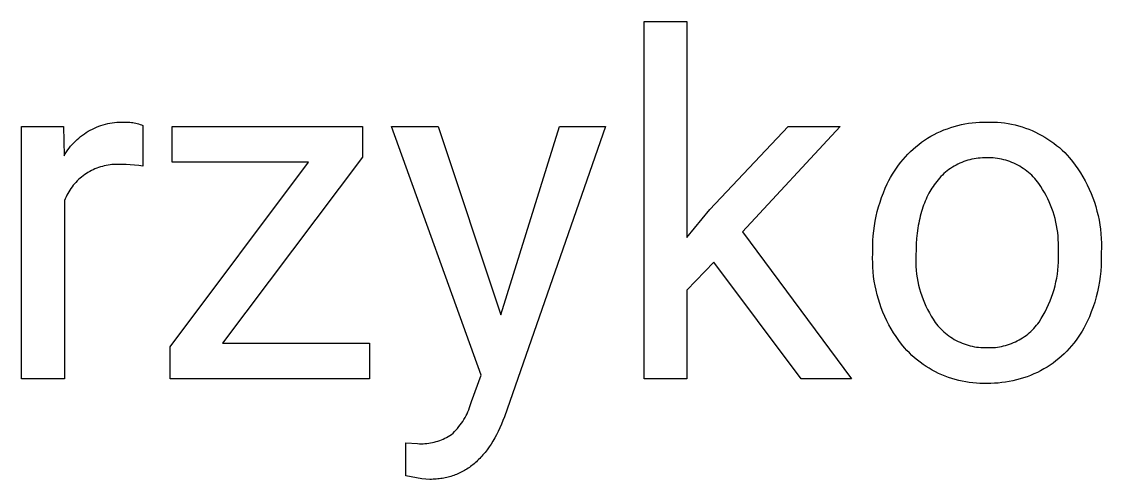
# Model space of a CAD drawing. Header units: millimetres. Extents: x 1422 to 6060, y -58 to 3182.
# Drawn here: x 4541.1 to 4640.9, y 136.9 to 179.1 of the extents above; entities that cross this region are included whole.
import ezdxf

# ---------------------------------------------------------------- set-up
doc = ezdxf.new("R2010")
doc.units = ezdxf.units.MM
doc.header["$MEASUREMENT"] = 0
doc.layers.add('Domyślny', color=7, linetype='Continuous', true_color=0x000000)

msp = doc.modelspace()

# ---------------------------------------------------------------- linework, layer by layer
at = {"layer": 'Domyślny'}
for p, q in [((4598.658, 146.155), (4598.658, 179.138)), ((4598.658, 179.138), (4602.623, 179.138)), ((4602.623, 179.138), (4602.623, 159.222)), ((4548.863, 169.669), (4549.072, 169.719)), ((4549.072, 169.719), (4549.283, 169.761)), ((4549.283, 169.761), (4549.495, 169.797)), ((4549.495, 169.797), (4549.708, 169.825)), ((4549.708, 169.825), (4549.923, 169.845)), ((4549.923, 169.845), (4550.137, 169.858)), ((4550.137, 169.858), (4550.352, 169.864)), ((4550.352, 169.864), (4550.567, 169.862)), ((4550.567, 169.862), (4550.706, 169.867)), ((4550.706, 169.867), (4550.844, 169.867)), ((4550.844, 169.867), (4550.983, 169.862)), ((4550.983, 169.862), (4551.121, 169.853)), ((4551.121, 169.853), (4551.259, 169.839)), ((4551.259, 169.839), (4551.396, 169.82)), ((4551.396, 169.82), (4551.532, 169.796)), ((4551.532, 169.796), (4551.668, 169.767)), ((4551.668, 169.767), (4551.802, 169.734)), ((4551.802, 169.734), (4551.935, 169.696)), ((4551.935, 169.696), (4552.067, 169.654)), ((4627.984, 169.629), (4628.315, 169.695)), ((4628.315, 169.695), (4628.647, 169.751)), ((4628.647, 169.751), (4628.981, 169.795)), ((4628.981, 169.795), (4629.317, 169.829)), ((4629.317, 169.829), (4629.653, 169.851)), ((4629.653, 169.851), (4629.99, 169.862)), ((4629.99, 169.862), (4630.327, 169.862)), ((4630.327, 169.862), (4630.658, 169.868)), ((4630.658, 169.868), (4630.99, 169.863)), ((4630.99, 169.863), (4631.321, 169.846)), ((4631.321, 169.846), (4631.651, 169.819)), ((4631.651, 169.819), (4631.98, 169.78)), ((4631.98, 169.78), (4632.308, 169.73)), ((4632.308, 169.73), (4632.633, 169.669)), ((4541.114, 146.155), (4541.114, 169.449)), ((4541.114, 169.449), (4544.972, 169.449)), ((4544.972, 169.449), (4545.037, 166.744)), ((4546.739, 168.659), (4546.914, 168.784)), ((4546.914, 168.784), (4547.094, 168.902)), ((4547.094, 168.902), (4547.277, 169.014)), ((4547.277, 169.014), (4547.465, 169.12)), ((4547.465, 169.12), (4547.656, 169.219)), ((4547.656, 169.219), (4547.85, 169.311)), ((4547.85, 169.311), (4548.047, 169.397)), ((4548.047, 169.397), (4548.247, 169.476)), ((4548.247, 169.476), (4548.45, 169.547)), ((4548.45, 169.547), (4548.656, 169.612)), ((4548.656, 169.612), (4548.863, 169.669)), ((4552.067, 169.654), (4552.197, 169.607)), ((4552.197, 169.607), (4552.326, 169.556)), ((4552.326, 169.556), (4552.326, 165.793)), ((4555.041, 166.151), (4555.041, 169.449)), ((4555.041, 169.449), (4572.622, 169.449)), ((4572.622, 169.449), (4572.622, 166.624)), ((4583.583, 146.506), (4575.305, 169.449)), ((4575.305, 169.449), (4579.637, 169.449)), ((4579.637, 169.449), (4585.426, 152.059)), ((4585.426, 152.059), (4590.83, 169.449)), ((4595.076, 169.449), (4585.748, 142.666)), ((4590.83, 169.449), (4595.076, 169.449)), ((4604.745, 161.783), (4611.97, 169.449)), ((4616.795, 169.449), (4607.767, 159.718)), ((4611.97, 169.449), (4616.795, 169.449)), ((4625.161, 168.549), (4625.457, 168.71)), ((4625.457, 168.71), (4625.758, 168.861)), ((4625.758, 168.861), (4626.065, 169.002)), ((4626.065, 169.002), (4626.375, 169.133)), ((4626.375, 169.133), (4626.69, 169.254)), ((4626.69, 169.254), (4627.009, 169.363)), ((4627.009, 169.363), (4627.331, 169.463)), ((4627.331, 169.463), (4627.656, 169.551)), ((4627.656, 169.551), (4627.984, 169.629)), ((4632.633, 169.669), (4632.957, 169.598)), ((4632.957, 169.598), (4633.278, 169.515)), ((4633.278, 169.515), (4633.596, 169.421)), ((4633.596, 169.421), (4633.91, 169.317)), ((4633.91, 169.317), (4634.221, 169.202)), ((4634.221, 169.202), (4634.528, 169.076)), ((4634.528, 169.076), (4634.83, 168.94)), ((4634.83, 168.94), (4635.127, 168.794)), ((4635.127, 168.794), (4635.42, 168.638)), ((4545.647, 167.627), (4545.787, 167.791)), ((4545.787, 167.791), (4545.933, 167.949)), ((4545.933, 167.949), (4546.084, 168.102)), ((4546.084, 168.102), (4546.24, 168.25)), ((4546.24, 168.25), (4546.402, 168.392)), ((4546.402, 168.392), (4546.568, 168.529)), ((4546.568, 168.529), (4546.739, 168.659)), ((4623.786, 167.59), (4624.047, 167.801)), ((4624.047, 167.801), (4624.315, 168.002)), ((4624.315, 168.002), (4624.589, 168.195)), ((4624.589, 168.195), (4624.87, 168.378)), ((4624.87, 168.378), (4625.161, 168.549)), ((4635.42, 168.638), (4635.707, 168.472)), ((4635.707, 168.472), (4635.988, 168.297)), ((4635.988, 168.297), (4636.263, 168.112)), ((4636.263, 168.112), (4636.532, 167.918)), ((4636.532, 167.918), (4636.793, 167.715)), ((4636.793, 167.715), (4637.048, 167.503)), ((4545.037, 166.744), (4545.146, 166.929)), ((4545.146, 166.929), (4545.262, 167.11)), ((4545.262, 167.11), (4545.385, 167.287)), ((4545.385, 167.287), (4545.513, 167.459)), ((4545.513, 167.459), (4545.647, 167.627)), ((4622.816, 166.664), (4623.046, 166.907)), ((4623.046, 166.907), (4623.285, 167.143)), ((4623.285, 167.143), (4623.532, 167.371)), ((4623.532, 167.371), (4623.786, 167.59)), ((4637.048, 167.503), (4637.296, 167.283)), ((4637.296, 167.283), (4637.536, 167.054)), ((4637.536, 167.054), (4637.768, 166.817)), ((4637.768, 166.817), (4637.991, 166.573)), ((4548.406, 165.727), (4548.234, 165.67)), ((4548.58, 165.778), (4548.406, 165.727)), ((4548.755, 165.822), (4548.58, 165.778)), ((4548.932, 165.861), (4548.755, 165.822)), ((4549.11, 165.893), (4548.932, 165.861)), ((4549.29, 165.919), (4549.11, 165.893)), ((4549.47, 165.939), (4549.29, 165.919)), ((4549.65, 165.953), (4549.47, 165.939)), ((4549.831, 165.96), (4549.65, 165.953)), ((4550.012, 165.961), (4549.831, 165.96)), ((4550.193, 165.956), (4550.012, 165.961)), ((4550.374, 165.945), (4550.193, 165.956)), ((4550.766, 165.941), (4550.374, 165.945)), ((4551.158, 165.923), (4550.766, 165.941)), ((4551.549, 165.893), (4551.158, 165.923)), ((4551.938, 165.85), (4551.549, 165.893)), ((4552.326, 165.793), (4551.938, 165.85)), ((4554.848, 149.124), (4567.649, 166.151)), ((4567.649, 166.151), (4555.041, 166.151)), ((4572.622, 166.624), (4559.693, 149.453)), ((4621.978, 165.616), (4622.174, 165.888)), ((4622.174, 165.888), (4622.38, 166.154)), ((4622.38, 166.154), (4622.593, 166.413)), ((4622.593, 166.413), (4622.816, 166.664)), ((4627.326, 165.794), (4627.158, 165.693)), ((4627.497, 165.89), (4627.326, 165.794)), ((4627.671, 165.979), (4627.497, 165.89)), ((4627.849, 166.063), (4627.671, 165.979)), ((4628.029, 166.14), (4627.849, 166.063)), ((4628.212, 166.211), (4628.029, 166.14)), ((4628.397, 166.276), (4628.212, 166.211)), ((4628.584, 166.335), (4628.397, 166.276)), ((4628.773, 166.386), (4628.584, 166.335)), ((4628.964, 166.432), (4628.773, 166.386)), ((4629.156, 166.471), (4628.964, 166.432)), ((4629.349, 166.503), (4629.156, 166.471)), ((4629.544, 166.528), (4629.349, 166.503)), ((4629.739, 166.547), (4629.544, 166.528)), ((4629.935, 166.559), (4629.739, 166.547)), ((4630.131, 166.565), (4629.935, 166.559)), ((4630.327, 166.563), (4630.131, 166.565)), ((4630.526, 166.565), (4630.327, 166.563)), ((4630.725, 166.56), (4630.526, 166.565)), ((4630.924, 166.549), (4630.725, 166.56)), ((4631.122, 166.53), (4630.924, 166.549)), ((4631.32, 166.504), (4631.122, 166.53)), ((4631.517, 166.472), (4631.32, 166.504)), ((4631.712, 166.433), (4631.517, 166.472)), ((4631.906, 166.387), (4631.712, 166.433)), ((4632.098, 166.335), (4631.906, 166.387)), ((4632.288, 166.276), (4632.098, 166.335)), ((4632.476, 166.21), (4632.288, 166.276)), ((4632.662, 166.138), (4632.476, 166.21)), ((4632.845, 166.06), (4632.662, 166.138)), ((4633.026, 165.975), (4632.845, 166.06)), ((4633.203, 165.884), (4633.026, 165.975)), ((4633.377, 165.787), (4633.203, 165.884)), ((4633.547, 165.684), (4633.377, 165.787)), ((4637.991, 166.573), (4638.261, 166.239)), ((4638.261, 166.239), (4638.519, 165.896)), ((4638.519, 165.896), (4638.765, 165.544)), ((4546.659, 164.793), (4546.521, 164.676)), ((4546.802, 164.905), (4546.659, 164.793)), ((4546.948, 165.011), (4546.802, 164.905)), ((4547.098, 165.113), (4546.948, 165.011)), ((4547.252, 165.209), (4547.098, 165.113)), ((4547.408, 165.3), (4547.252, 165.209)), ((4547.568, 165.385), (4547.408, 165.3)), ((4547.731, 165.465), (4547.568, 165.385)), ((4547.896, 165.539), (4547.731, 165.465)), ((4548.064, 165.608), (4547.896, 165.539)), ((4548.234, 165.67), (4548.064, 165.608)), ((4621.288, 164.466), (4621.446, 164.762)), ((4621.446, 164.762), (4621.614, 165.053)), ((4621.614, 165.053), (4621.792, 165.338)), ((4621.792, 165.338), (4621.978, 165.616)), ((4626.094, 164.83), (4625.96, 164.687)), ((4626.233, 164.969), (4626.094, 164.83)), ((4626.376, 165.103), (4626.233, 164.969)), ((4626.524, 165.231), (4626.376, 165.103)), ((4626.677, 165.355), (4626.524, 165.231)), ((4626.833, 165.473), (4626.677, 165.355)), ((4626.994, 165.585), (4626.833, 165.473)), ((4627.158, 165.693), (4626.994, 165.585)), ((4633.714, 165.575), (4633.547, 165.684)), ((4633.877, 165.461), (4633.714, 165.575)), ((4634.036, 165.341), (4633.877, 165.461)), ((4634.191, 165.216), (4634.036, 165.341)), ((4634.341, 165.085), (4634.191, 165.216)), ((4634.487, 164.949), (4634.341, 165.085)), ((4634.628, 164.808), (4634.487, 164.949)), ((4634.764, 164.663), (4634.628, 164.808)), ((4638.765, 165.544), (4638.999, 165.184)), ((4638.999, 165.184), (4639.22, 164.817)), ((4639.22, 164.817), (4639.429, 164.442)), ((4545.675, 163.736), (4545.573, 163.586)), ((4545.781, 163.883), (4545.675, 163.736)), ((4545.893, 164.025), (4545.781, 163.883)), ((4546.009, 164.164), (4545.893, 164.025)), ((4546.13, 164.299), (4546.009, 164.164)), ((4546.256, 164.429), (4546.13, 164.299)), ((4546.386, 164.555), (4546.256, 164.429)), ((4546.521, 164.676), (4546.386, 164.555)), ((4620.777, 163.334), (4620.952, 163.753)), ((4620.952, 163.753), (4621.14, 164.165)), ((4621.14, 164.165), (4621.288, 164.466)), ((4625.267, 163.776), (4625.167, 163.617)), ((4625.371, 163.932), (4625.267, 163.776)), ((4625.478, 164.083), (4625.371, 163.932)), ((4625.589, 164.231), (4625.478, 164.083)), ((4625.707, 164.387), (4625.589, 164.231)), ((4625.831, 164.539), (4625.707, 164.387)), ((4625.96, 164.687), (4625.831, 164.539)), ((4634.895, 164.512), (4634.764, 164.663)), ((4635.021, 164.358), (4634.895, 164.512)), ((4635.141, 164.199), (4635.021, 164.358)), ((4635.326, 163.929), (4635.141, 164.199)), ((4635.502, 163.653), (4635.326, 163.929)), ((4639.429, 164.442), (4639.626, 164.061)), ((4639.626, 164.061), (4639.809, 163.673)), ((4545.147, 162.788), (4545.079, 162.621)), ((4545.221, 162.954), (4545.147, 162.788)), ((4545.301, 163.116), (4545.221, 162.954)), ((4545.386, 163.276), (4545.301, 163.116)), ((4545.477, 163.433), (4545.386, 163.276)), ((4545.573, 163.586), (4545.477, 163.433)), ((4620.469, 162.482), (4620.616, 162.911)), ((4620.616, 162.911), (4620.777, 163.334)), ((4624.718, 162.76), (4624.639, 162.577)), ((4624.801, 162.94), (4624.718, 162.76)), ((4624.887, 163.115), (4624.801, 162.94)), ((4624.977, 163.286), (4624.887, 163.115)), ((4625.07, 163.453), (4624.977, 163.286)), ((4625.167, 163.617), (4625.07, 163.453)), ((4635.669, 163.371), (4635.502, 163.653)), ((4635.826, 163.083), (4635.669, 163.371)), ((4635.974, 162.791), (4635.826, 163.083)), ((4636.112, 162.494), (4635.974, 162.791)), ((4639.809, 163.673), (4639.979, 163.279)), ((4639.979, 163.279), (4640.136, 162.879)), ((4640.136, 162.879), (4640.279, 162.474)), ((4545.079, 162.621), (4545.079, 146.155)), ((4602.623, 159.222), (4604.745, 161.783)), ((4620.218, 161.61), (4620.337, 162.048)), ((4620.337, 162.048), (4620.469, 162.482)), ((4624.358, 161.806), (4624.296, 161.603)), ((4624.423, 162.005), (4624.358, 161.806)), ((4624.492, 162.2), (4624.423, 162.005)), ((4624.564, 162.39), (4624.492, 162.2)), ((4624.639, 162.577), (4624.564, 162.39)), ((4636.24, 162.193), (4636.112, 162.494)), ((4636.358, 161.887), (4636.24, 162.193)), ((4636.466, 161.578), (4636.358, 161.887)), ((4640.279, 162.474), (4640.408, 162.065)), ((4640.408, 162.065), (4640.523, 161.652)), ((4619.951, 160.277), (4620.025, 160.725)), ((4620.025, 160.725), (4620.115, 161.169)), ((4620.115, 161.169), (4620.218, 161.61)), ((4624.085, 160.753), (4624.041, 160.531)), ((4624.133, 160.972), (4624.085, 160.753)), ((4624.184, 161.186), (4624.133, 160.972)), ((4624.238, 161.397), (4624.184, 161.186)), ((4624.296, 161.603), (4624.238, 161.397)), ((4636.564, 161.265), (4636.466, 161.578)), ((4636.651, 160.949), (4636.564, 161.265)), ((4636.727, 160.631), (4636.651, 160.949)), ((4640.523, 161.652), (4640.625, 161.235)), ((4640.625, 161.235), (4640.712, 160.815)), ((4640.712, 160.815), (4640.784, 160.392)), ((4607.767, 159.718), (4617.845, 146.155)), ((4619.846, 159.377), (4619.891, 159.828)), ((4619.891, 159.828), (4619.951, 160.277)), ((4623.964, 160.075), (4623.901, 159.603)), ((4624.001, 160.305), (4623.964, 160.075)), ((4624.041, 160.531), (4624.001, 160.305)), ((4636.793, 160.31), (4636.727, 160.631)), ((4636.848, 159.987), (4636.793, 160.31)), ((4636.893, 159.662), (4636.848, 159.987)), ((4640.784, 160.392), (4640.843, 159.966)), ((4640.843, 159.966), (4640.887, 159.54)), ((4619.801, 158.471), (4619.816, 158.924)), ((4619.816, 158.924), (4619.846, 159.377)), ((4623.851, 159.115), (4623.816, 158.611)), ((4623.901, 159.603), (4623.851, 159.115)), ((4636.926, 159.337), (4636.893, 159.662)), ((4636.949, 159.01), (4636.926, 159.337)), ((4636.961, 158.682), (4636.949, 159.01)), ((4640.887, 159.54), (4640.916, 159.111)), ((4640.916, 159.111), (4640.931, 158.683)), ((4619.787, 157.31), (4619.801, 157.738)), ((4619.801, 158.018), (4619.801, 158.471)), ((4619.801, 157.738), (4619.801, 158.018)), ((4623.795, 158.092), (4623.788, 157.557)), ((4623.816, 158.611), (4623.795, 158.092)), ((4636.953, 158.027), (4636.962, 158.355)), ((4636.968, 157.661), (4636.953, 158.027)), ((4636.962, 158.355), (4636.961, 158.682)), ((4640.932, 158.253), (4640.918, 157.825)), ((4640.918, 157.825), (4640.918, 157.544)), ((4640.931, 158.683), (4640.932, 158.253)), ((4605.109, 156.942), (4602.623, 154.336)), ((4613.191, 146.155), (4605.109, 156.942)), ((4619.788, 156.883), (4619.787, 157.31)), ((4619.804, 156.456), (4619.788, 156.883)), ((4623.788, 157.557), (4623.777, 157.212)), ((4623.777, 157.212), (4623.778, 156.867)), ((4623.778, 156.867), (4623.791, 156.522)), ((4636.941, 156.56), (4636.963, 156.926)), ((4636.963, 156.926), (4636.972, 157.293)), ((4636.972, 157.293), (4636.968, 157.661)), ((4640.917, 157.061), (4640.9, 156.578)), ((4640.918, 157.544), (4640.917, 157.061)), ((4619.833, 156.03), (4619.804, 156.456)), ((4619.878, 155.605), (4619.833, 156.03)), ((4623.791, 156.522), (4623.816, 156.178)), ((4623.816, 156.178), (4623.853, 155.835)), ((4623.853, 155.835), (4623.902, 155.493)), ((4636.802, 155.467), (4636.861, 155.83)), ((4636.861, 155.83), (4636.907, 156.194)), ((4636.907, 156.194), (4636.941, 156.56)), ((4640.866, 156.095), (4640.815, 155.615)), ((4640.9, 156.578), (4640.866, 156.095)), ((4619.937, 155.182), (4619.878, 155.605)), ((4620.01, 154.761), (4619.937, 155.182)), ((4620.097, 154.342), (4620.01, 154.761)), ((4623.902, 155.493), (4623.962, 155.154)), ((4623.962, 155.154), (4624.035, 154.816)), ((4624.035, 154.816), (4624.119, 154.482)), ((4636.552, 154.394), (4636.648, 154.749)), ((4636.648, 154.749), (4636.731, 155.107)), ((4636.731, 155.107), (4636.802, 155.467)), ((4640.748, 155.136), (4640.664, 154.66)), ((4640.815, 155.615), (4640.748, 155.136)), ((4602.623, 154.336), (4602.623, 146.155)), ((4620.198, 153.927), (4620.097, 154.342)), ((4620.314, 153.516), (4620.198, 153.927)), ((4624.119, 154.482), (4624.215, 154.15)), ((4624.215, 154.15), (4624.323, 153.822)), ((4624.323, 153.822), (4624.441, 153.498)), ((4636.326, 153.696), (4636.445, 154.043)), ((4636.445, 154.043), (4636.552, 154.394)), ((4640.563, 154.187), (4640.446, 153.718)), ((4640.664, 154.66), (4640.563, 154.187)), ((4620.443, 153.108), (4620.314, 153.516)), ((4620.586, 152.706), (4620.443, 153.108)), ((4624.441, 153.498), (4624.571, 153.178)), ((4624.571, 153.178), (4624.712, 152.863)), ((4624.712, 152.863), (4624.864, 152.554)), ((4635.899, 152.681), (4636.053, 153.014)), ((4636.053, 153.014), (4636.195, 153.353)), ((4636.195, 153.353), (4636.326, 153.696)), ((4640.164, 152.793), (4639.999, 152.339)), ((4640.313, 153.253), (4640.164, 152.793)), ((4640.446, 153.718), (4640.313, 153.253)), ((4620.742, 152.308), (4620.586, 152.706)), ((4620.912, 151.916), (4620.742, 152.308)), ((4621.095, 151.53), (4620.912, 151.916)), ((4624.864, 152.554), (4625.027, 152.249)), ((4625.027, 152.249), (4625.2, 151.951)), ((4625.2, 151.951), (4625.384, 151.658)), ((4635.371, 151.715), (4635.558, 152.031)), ((4635.558, 152.031), (4635.734, 152.353)), ((4635.734, 152.353), (4635.899, 152.681)), ((4639.818, 151.89), (4639.621, 151.448)), ((4639.999, 152.339), (4639.818, 151.89)), ((4621.291, 151.15), (4621.095, 151.53)), ((4621.5, 150.777), (4621.291, 151.15)), ((4621.722, 150.412), (4621.5, 150.777)), ((4625.384, 151.658), (4625.577, 151.373)), ((4625.577, 151.373), (4625.698, 151.215)), ((4625.698, 151.215), (4625.823, 151.062)), ((4625.823, 151.062), (4625.954, 150.914)), ((4625.954, 150.914), (4626.089, 150.769)), ((4626.089, 150.769), (4626.23, 150.63)), ((4634.548, 150.676), (4634.683, 150.813)), ((4634.683, 150.813), (4634.813, 150.955)), ((4634.813, 150.955), (4634.938, 151.101)), ((4634.938, 151.101), (4635.058, 151.251)), ((4635.058, 151.251), (4635.173, 151.405)), ((4635.173, 151.405), (4635.371, 151.715)), ((4639.319, 150.852), (4639.153, 150.562)), ((4639.475, 151.148), (4639.319, 150.852)), ((4639.621, 151.448), (4639.475, 151.148)), ((4621.955, 150.054), (4621.722, 150.412)), ((4622.201, 149.704), (4621.955, 150.054)), ((4626.23, 150.63), (4626.375, 150.496)), ((4626.375, 150.496), (4626.525, 150.366)), ((4626.525, 150.366), (4626.679, 150.242)), ((4626.679, 150.242), (4626.838, 150.124)), ((4626.838, 150.124), (4627, 150.011)), ((4627, 150.011), (4627.166, 149.903)), ((4627.166, 149.903), (4627.336, 149.801)), ((4627.336, 149.801), (4627.509, 149.706)), ((4633.152, 149.667), (4633.321, 149.757)), ((4633.321, 149.757), (4633.487, 149.854)), ((4633.487, 149.854), (4633.65, 149.956)), ((4633.65, 149.956), (4633.81, 150.063)), ((4633.81, 150.063), (4633.966, 150.175)), ((4633.966, 150.175), (4634.118, 150.293)), ((4634.118, 150.293), (4634.265, 150.416)), ((4634.265, 150.416), (4634.409, 150.544)), ((4634.409, 150.544), (4634.548, 150.676)), ((4638.598, 149.728), (4638.394, 149.463)), ((4638.792, 149.999), (4638.598, 149.728)), ((4638.977, 150.278), (4638.792, 149.999)), ((4639.153, 150.562), (4638.977, 150.278)), ((4554.848, 146.155), (4554.848, 149.124)), ((4559.693, 149.453), (4573.263, 149.453)), ((4573.263, 149.453), (4573.263, 146.155)), ((4622.458, 149.363), (4622.201, 149.704)), ((4622.727, 149.031), (4622.458, 149.363)), ((4622.95, 148.787), (4622.727, 149.031)), ((4623.181, 148.551), (4622.95, 148.787)), ((4627.509, 149.706), (4627.686, 149.616)), ((4627.686, 149.616), (4627.865, 149.533)), ((4627.865, 149.533), (4628.047, 149.455)), ((4628.047, 149.455), (4628.232, 149.384)), ((4628.232, 149.384), (4628.419, 149.32)), ((4628.419, 149.32), (4628.608, 149.262)), ((4628.608, 149.262), (4628.8, 149.21)), ((4628.8, 149.21), (4628.992, 149.165)), ((4628.992, 149.165), (4629.186, 149.127)), ((4629.186, 149.127), (4629.382, 149.096)), ((4629.382, 149.096), (4629.578, 149.071)), ((4629.578, 149.071), (4629.775, 149.053)), ((4629.775, 149.053), (4629.973, 149.042)), ((4629.973, 149.042), (4630.171, 149.038)), ((4630.171, 149.038), (4630.369, 149.041)), ((4630.369, 149.041), (4630.561, 149.038)), ((4630.561, 149.038), (4630.753, 149.042)), ((4630.753, 149.042), (4630.945, 149.052)), ((4630.945, 149.052), (4631.137, 149.068)), ((4631.137, 149.068), (4631.327, 149.091)), ((4631.327, 149.091), (4631.517, 149.121)), ((4631.517, 149.121), (4631.706, 149.157)), ((4631.706, 149.157), (4631.894, 149.199)), ((4631.894, 149.199), (4632.08, 149.247)), ((4632.08, 149.247), (4632.264, 149.302)), ((4632.264, 149.302), (4632.446, 149.363)), ((4632.446, 149.363), (4632.626, 149.43)), ((4632.626, 149.43), (4632.804, 149.503)), ((4632.804, 149.503), (4632.979, 149.582)), ((4632.979, 149.582), (4633.152, 149.667)), ((4637.96, 148.954), (4637.73, 148.711)), ((4638.181, 149.205), (4637.96, 148.954)), ((4638.394, 149.463), (4638.181, 149.205)), ((4623.42, 148.322), (4623.181, 148.551)), ((4623.667, 148.102), (4623.42, 148.322)), ((4623.921, 147.891), (4623.667, 148.102)), ((4624.182, 147.688), (4623.921, 147.891)), ((4636.734, 147.821), (4636.466, 147.62)), ((4636.994, 148.031), (4636.734, 147.821)), ((4637.247, 148.249), (4636.994, 148.031)), ((4637.493, 148.476), (4637.247, 148.249)), ((4637.73, 148.711), (4637.493, 148.476)), ((4624.449, 147.494), (4624.182, 147.688)), ((4624.723, 147.309), (4624.449, 147.494)), ((4625.004, 147.134), (4624.723, 147.309)), ((4625.29, 146.968), (4625.004, 147.134)), ((4625.581, 146.812), (4625.29, 146.968)), ((4625.878, 146.666), (4625.581, 146.812)), ((4635.01, 146.755), (4634.699, 146.612)), ((4635.316, 146.909), (4635.01, 146.755)), ((4635.617, 147.073), (4635.316, 146.909)), ((4635.912, 147.247), (4635.617, 147.073)), ((4636.193, 147.429), (4635.912, 147.247)), ((4636.466, 147.62), (4636.193, 147.429)), ((4545.079, 146.155), (4541.114, 146.155)), ((4573.263, 146.155), (4554.848, 146.155)), ((4582.704, 144.08), (4583.583, 146.506)), ((4602.623, 146.155), (4598.658, 146.155)), ((4617.845, 146.155), (4613.191, 146.155)), ((4626.179, 146.53), (4625.878, 146.666)), ((4626.485, 146.405), (4626.179, 146.53)), ((4626.795, 146.29), (4626.485, 146.405)), ((4627.109, 146.185), (4626.795, 146.29)), ((4627.426, 146.091), (4627.109, 146.185)), ((4627.746, 146.008), (4627.426, 146.091)), ((4628.068, 145.936), (4627.746, 146.008)), ((4628.393, 145.875), (4628.068, 145.936)), ((4628.72, 145.825), (4628.393, 145.875)), ((4629.048, 145.786), (4628.72, 145.825)), ((4629.378, 145.758), (4629.048, 145.786)), ((4629.708, 145.742), (4629.378, 145.758)), ((4630.038, 145.737), (4629.708, 145.742)), ((4630.369, 145.742), (4630.038, 145.737)), ((4630.711, 145.742), (4630.369, 145.742)), ((4631.053, 145.752), (4630.711, 145.742)), ((4631.395, 145.774), (4631.053, 145.752)), ((4631.736, 145.808), (4631.395, 145.774)), ((4632.075, 145.853), (4631.736, 145.808)), ((4632.413, 145.909), (4632.075, 145.853)), ((4632.749, 145.977), (4632.413, 145.909)), ((4633.082, 146.055), (4632.749, 145.977)), ((4633.413, 146.145), (4633.082, 146.055)), ((4633.74, 146.245), (4633.413, 146.145)), ((4634.064, 146.357), (4633.74, 146.245)), ((4634.384, 146.479), (4634.064, 146.357)), ((4634.699, 146.612), (4634.384, 146.479)), ((4582.593, 143.692), (4582.652, 143.885)), ((4582.652, 143.885), (4582.704, 144.08)), ((4582.11, 142.582), (4582.205, 142.76)), ((4582.205, 142.76), (4582.295, 142.941)), ((4582.295, 142.941), (4582.379, 143.125)), ((4582.379, 143.125), (4582.457, 143.311)), ((4582.457, 143.311), (4582.528, 143.5)), ((4582.528, 143.5), (4582.593, 143.692)), ((4581.416, 141.59), (4581.545, 141.745)), ((4581.545, 141.745), (4581.669, 141.905)), ((4581.669, 141.905), (4581.788, 142.069)), ((4581.788, 142.069), (4581.901, 142.236)), ((4581.901, 142.236), (4582.008, 142.407)), ((4582.008, 142.407), (4582.11, 142.582)), ((4585.467, 141.965), (4585.319, 141.632)), ((4585.61, 142.31), (4585.467, 141.965)), ((4585.748, 142.666), (4585.61, 142.31)), ((4580.244, 140.672), (4580.4, 140.75)), ((4580.4, 140.75), (4580.553, 140.833)), ((4580.553, 140.833), (4580.703, 140.921)), ((4580.703, 140.921), (4580.85, 141.014)), ((4580.85, 141.014), (4580.999, 141.151)), ((4580.999, 141.151), (4581.143, 141.293)), ((4581.143, 141.293), (4581.282, 141.439)), ((4581.282, 141.439), (4581.416, 141.59)), ((4585.009, 140.999), (4584.846, 140.699)), ((4585.167, 141.31), (4585.009, 140.999)), ((4585.319, 141.632), (4585.167, 141.31)), ((4576.635, 137.203), (4576.635, 140.26)), ((4576.635, 140.26), (4577.708, 140.176)), ((4577.708, 140.176), (4577.882, 140.169)), ((4577.882, 140.169), (4578.056, 140.167)), ((4578.056, 140.167), (4578.23, 140.172)), ((4578.23, 140.172), (4578.404, 140.182)), ((4578.404, 140.182), (4578.577, 140.198)), ((4578.577, 140.198), (4578.75, 140.22)), ((4578.75, 140.22), (4578.922, 140.248)), ((4578.922, 140.248), (4579.093, 140.281)), ((4579.093, 140.281), (4579.262, 140.32)), ((4579.262, 140.32), (4579.43, 140.365)), ((4579.43, 140.365), (4579.597, 140.415)), ((4579.597, 140.415), (4579.762, 140.471)), ((4579.762, 140.471), (4579.925, 140.533)), ((4579.925, 140.533), (4580.085, 140.6)), ((4580.085, 140.6), (4580.244, 140.672)), ((4584.328, 139.868), (4584.145, 139.614)), ((4584.506, 140.134), (4584.328, 139.868)), ((4584.678, 140.411), (4584.506, 140.134)), ((4584.846, 140.699), (4584.678, 140.411)), ((4583.467, 138.813), (4583.365, 138.709)), ((4583.567, 138.919), (4583.467, 138.813)), ((4583.667, 139.027), (4583.567, 138.919)), ((4583.765, 139.139), (4583.667, 139.027)), ((4583.862, 139.254), (4583.765, 139.139)), ((4583.958, 139.371), (4583.862, 139.254)), ((4584.052, 139.491), (4583.958, 139.371)), ((4584.145, 139.614), (4584.052, 139.491)), ((4582.161, 137.761), (4582.044, 137.692)), ((4582.277, 137.833), (4582.161, 137.761)), ((4582.391, 137.908), (4582.277, 137.833)), ((4582.504, 137.986), (4582.391, 137.908)), ((4582.616, 138.067), (4582.504, 137.986)), ((4582.727, 138.15), (4582.616, 138.067)), ((4582.836, 138.236), (4582.727, 138.15)), ((4582.945, 138.325), (4582.836, 138.236)), ((4583.051, 138.417), (4582.945, 138.325)), ((4583.157, 138.512), (4583.051, 138.417)), ((4583.262, 138.609), (4583.157, 138.512)), ((4583.365, 138.709), (4583.262, 138.609)), ((4578.114, 136.939), (4576.635, 137.203)), ((4578.864, 136.878), (4578.114, 136.939)), ((4579.011, 136.879), (4578.864, 136.878)), ((4579.157, 136.884), (4579.011, 136.879)), ((4579.301, 136.891), (4579.157, 136.884)), ((4579.444, 136.901), (4579.301, 136.891)), ((4579.586, 136.913), (4579.444, 136.901)), ((4579.727, 136.929), (4579.586, 136.913)), ((4579.866, 136.947), (4579.727, 136.929)), ((4580.004, 136.968), (4579.866, 136.947)), ((4580.141, 136.993), (4580.004, 136.968)), ((4580.277, 137.019), (4580.141, 136.993)), ((4580.411, 137.049), (4580.277, 137.019)), ((4580.544, 137.082), (4580.411, 137.049)), ((4580.676, 137.117), (4580.544, 137.082)), ((4580.807, 137.155), (4580.676, 137.117)), ((4580.936, 137.196), (4580.807, 137.155)), ((4581.064, 137.24), (4580.936, 137.196)), ((4581.191, 137.286), (4581.064, 137.24)), ((4581.317, 137.336), (4581.191, 137.286)), ((4581.441, 137.388), (4581.317, 137.336)), ((4581.564, 137.443), (4581.441, 137.388)), ((4581.686, 137.501), (4581.564, 137.443)), ((4581.807, 137.562), (4581.686, 137.501)), ((4581.926, 137.626), (4581.807, 137.562)), ((4582.044, 137.692), (4581.926, 137.626))]:
    msp.add_line(p, q, dxfattribs=at)

doc.saveas('drawing.dxf')
